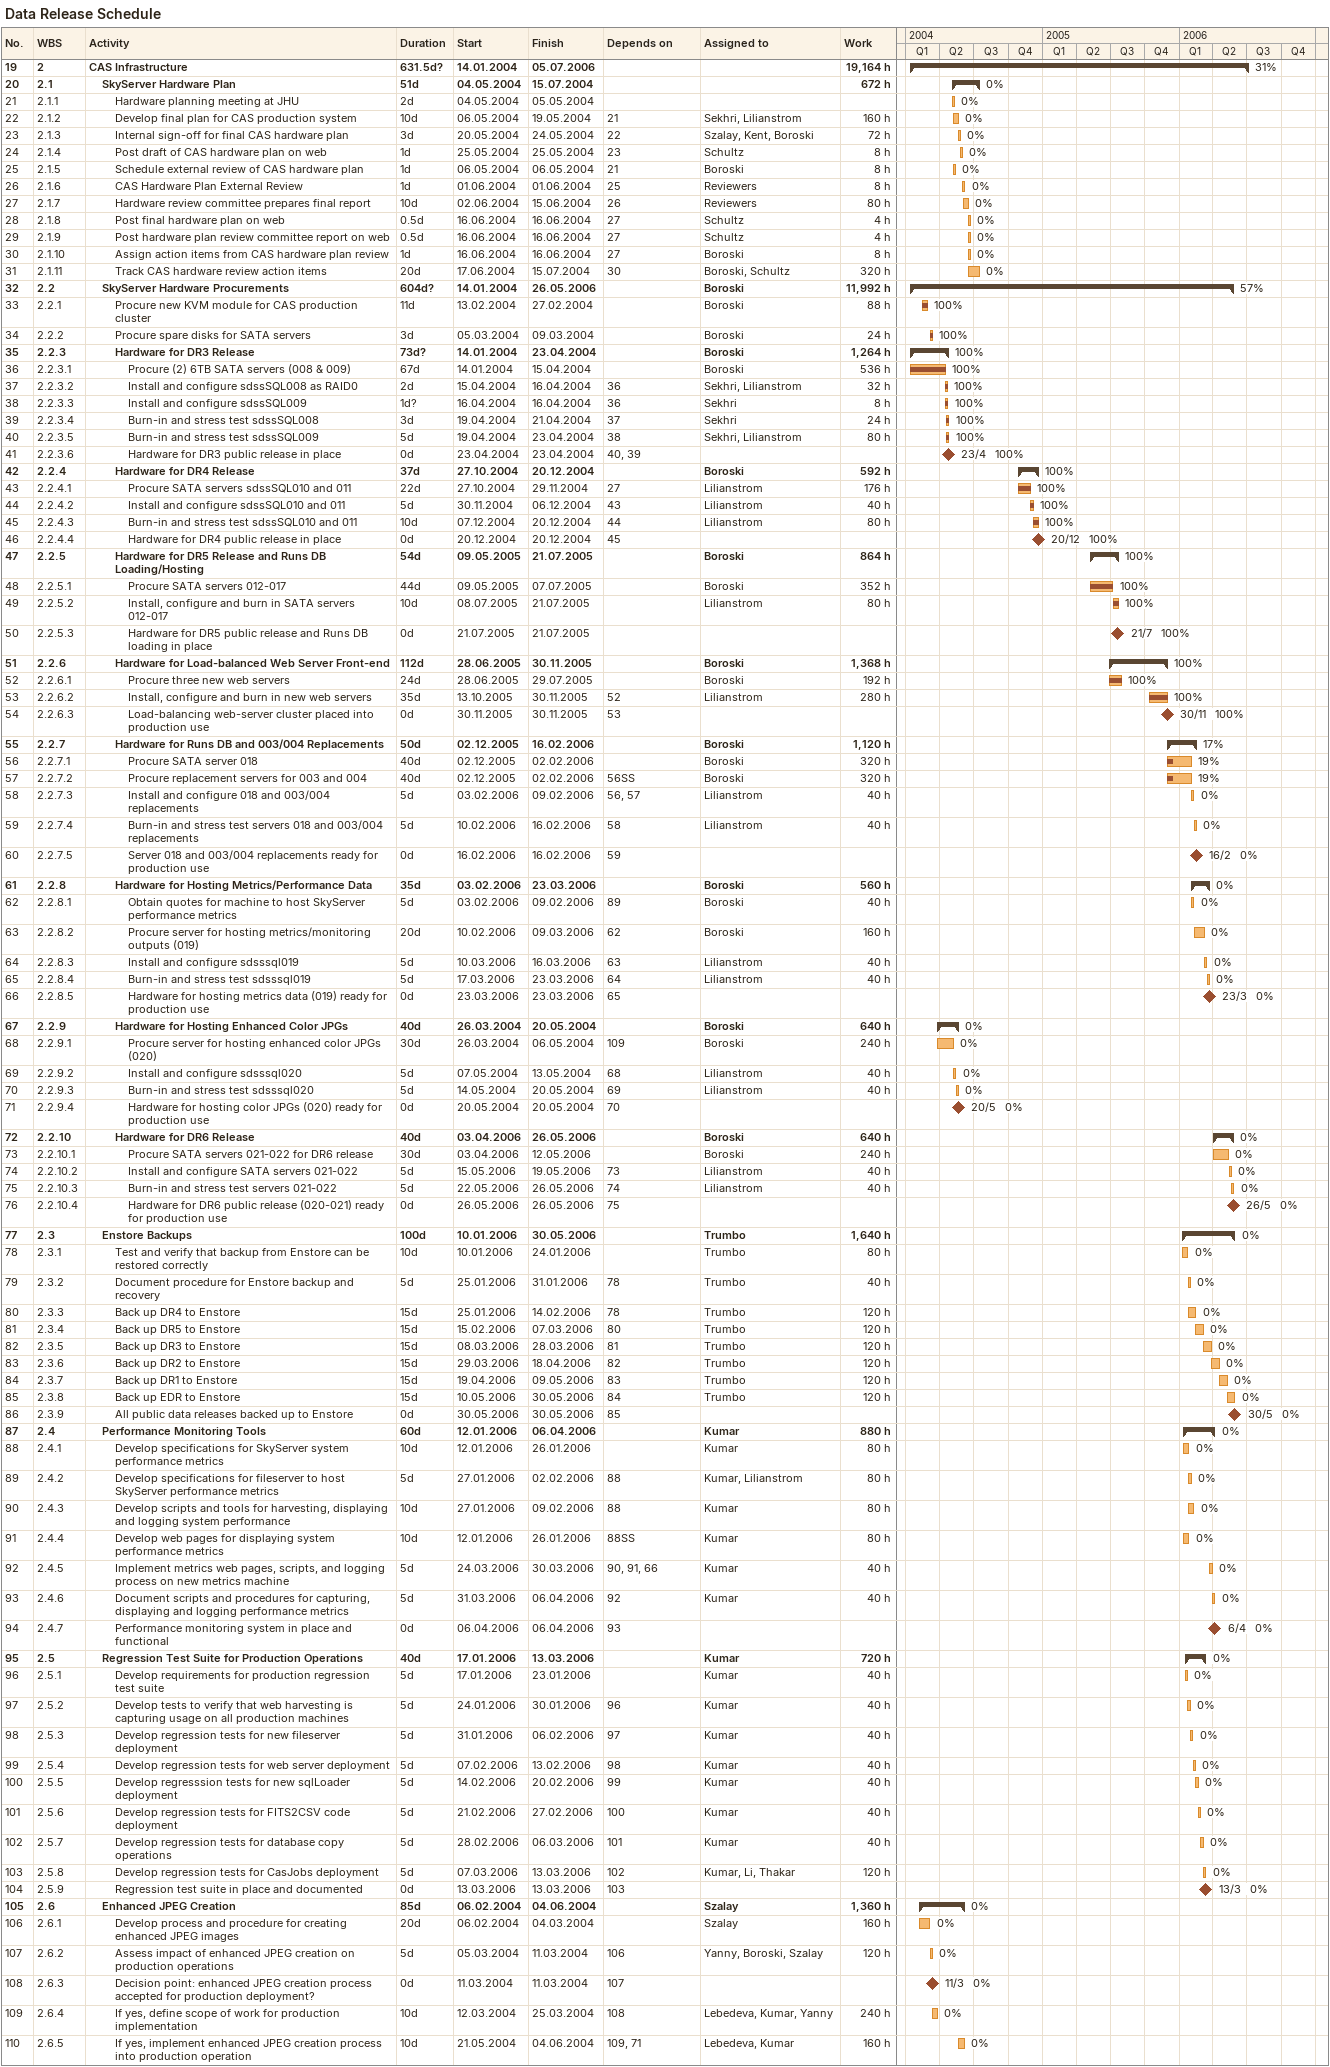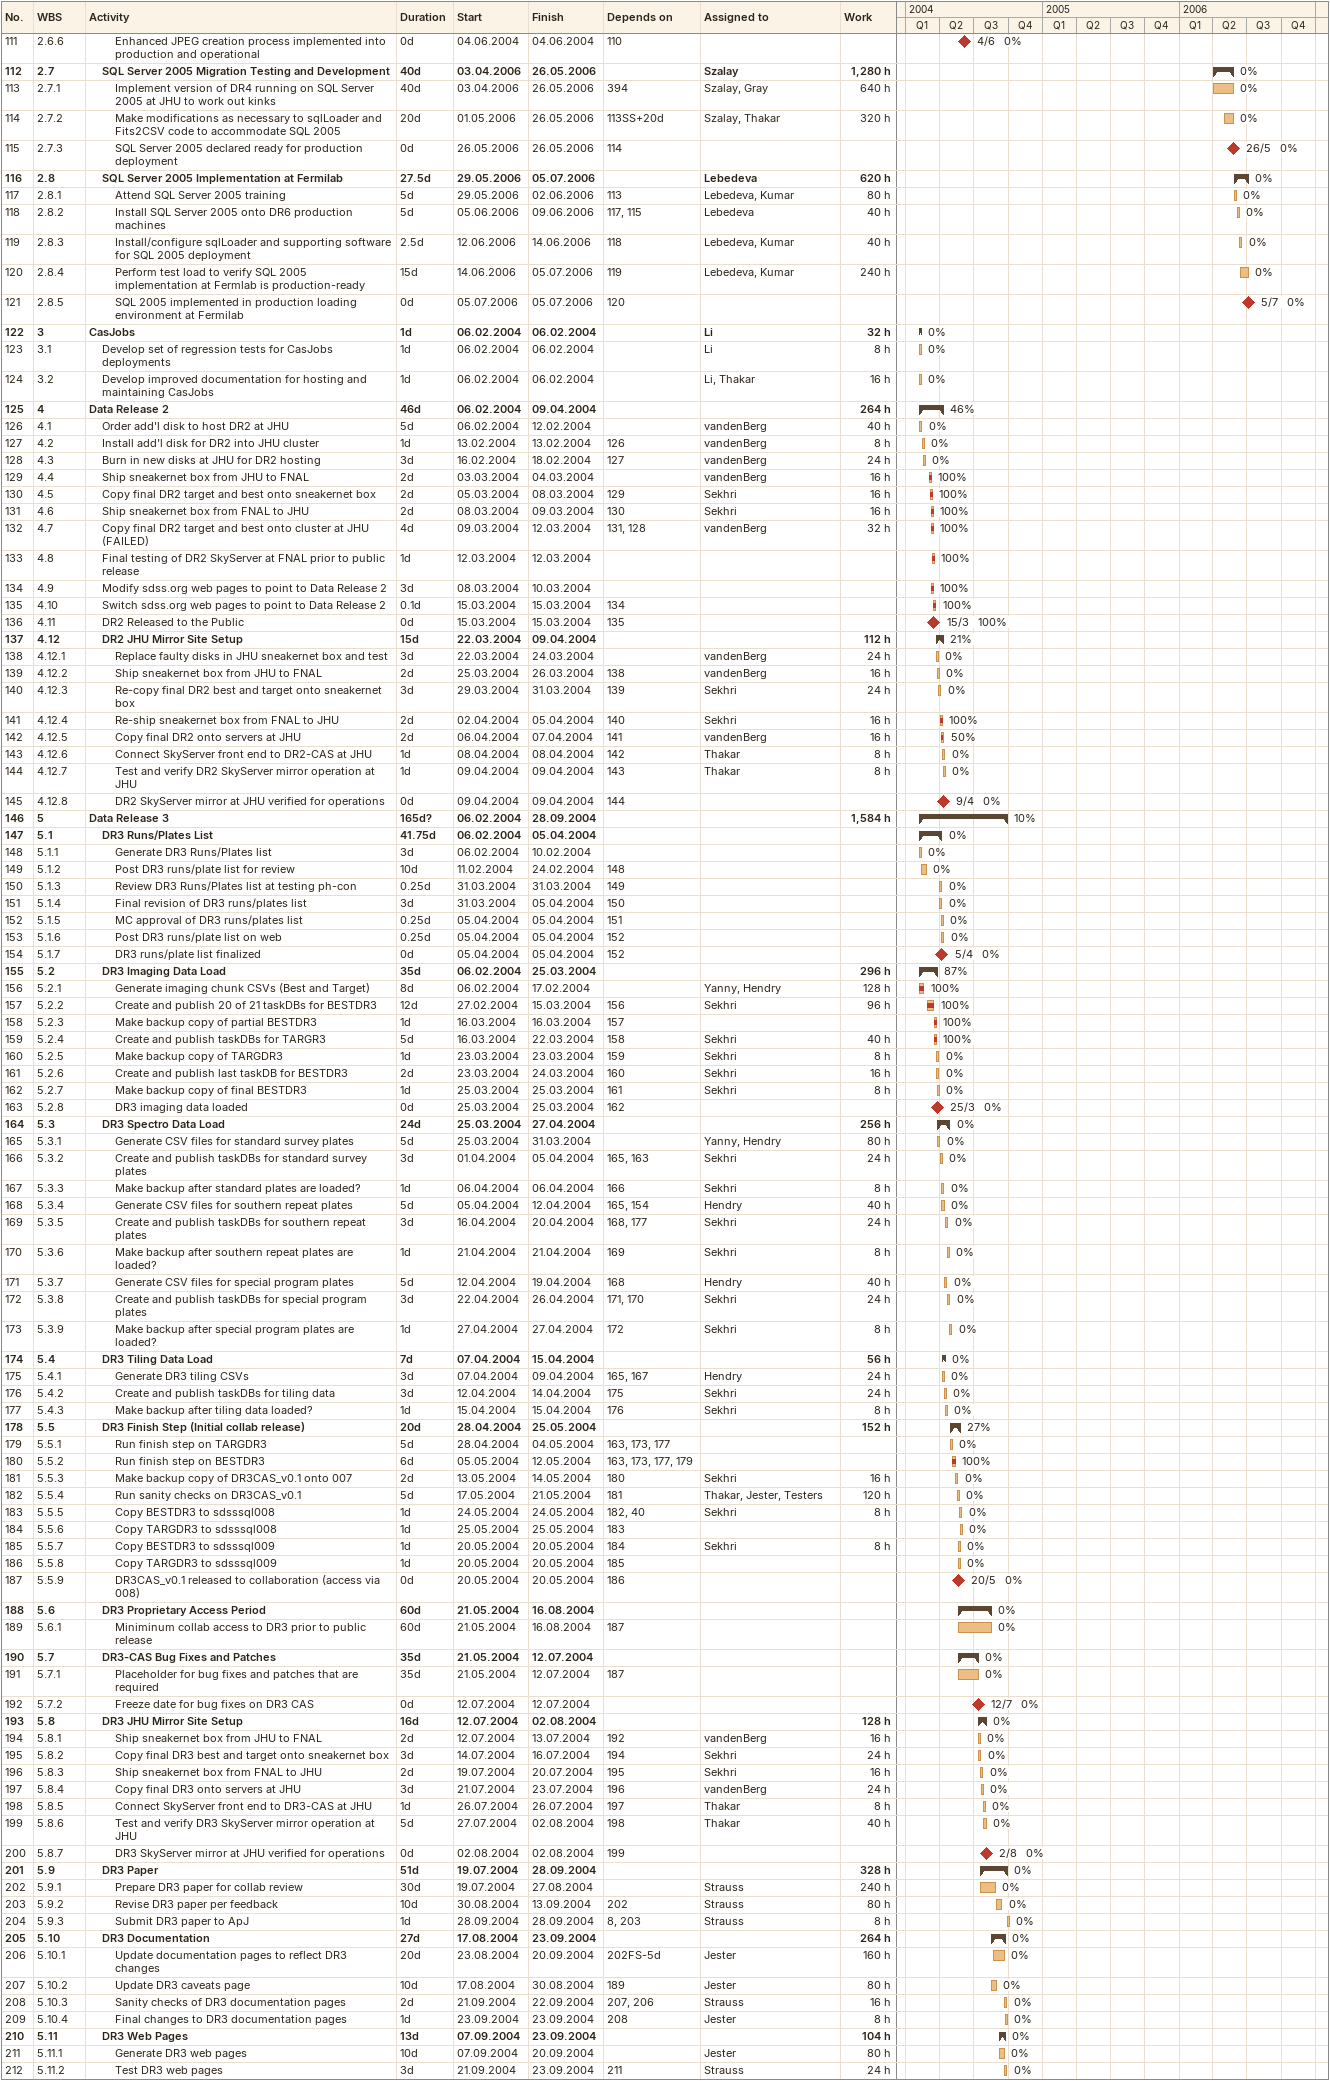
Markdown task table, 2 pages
Data Release Schedule

| ID | WBS | Task | Duration | Start | Finish | Predecessors | Resources | % complete | Work (h) |
|---|---|---|---|---|---|---|---|---|---|
| 19 | 2 | **CAS Infrastructure** | 631.5d? | 2004-01-14 | 2006-07-05 |  |  | 31 | 19164 |
| 20 | 2.1 | **SkyServer Hardware Plan** | 51d | 2004-05-04 | 2004-07-15 |  |  | 0 | 672 |
| 21 | 2.1.1 | Hardware planning meeting at JHU | 2d | 2004-05-04 | 2004-05-05 |  |  | 0 |  |
| 22 | 2.1.2 | Develop final plan for CAS production system | 10d | 2004-05-06 | 2004-05-19 | 21 | Sekhri, Lilianstrom | 0 | 160 |
| 23 | 2.1.3 | Internal sign-off for final CAS hardware plan | 3d | 2004-05-20 | 2004-05-24 | 22 | Szalay, Kent, Boroski | 0 | 72 |
| 24 | 2.1.4 | Post draft of CAS hardware plan on web | 1d | 2004-05-25 | 2004-05-25 | 23 | Schultz | 0 | 8 |
| 25 | 2.1.5 | Schedule external review of CAS hardware plan | 1d | 2004-05-06 | 2004-05-06 | 21 | Boroski | 0 | 8 |
| 26 | 2.1.6 | CAS Hardware Plan External Review | 1d | 2004-06-01 | 2004-06-01 | 25 | Reviewers | 0 | 8 |
| 27 | 2.1.7 | Hardware review committee prepares final report | 10d | 2004-06-02 | 2004-06-15 | 26 | Reviewers | 0 | 80 |
| 28 | 2.1.8 | Post final hardware plan on web | 0.5d | 2004-06-16 | 2004-06-16 | 27 | Schultz | 0 | 4 |
| 29 | 2.1.9 | Post hardware plan review committee report on web | 0.5d | 2004-06-16 | 2004-06-16 | 27 | Schultz | 0 | 4 |
| 30 | 2.1.10 | Assign action items from CAS hardware plan review | 1d | 2004-06-16 | 2004-06-16 | 27 | Boroski | 0 | 8 |
| 31 | 2.1.11 | Track CAS hardware review action items | 20d | 2004-06-17 | 2004-07-15 | 30 | Boroski, Schultz | 0 | 320 |
| 32 | 2.2 | **SkyServer Hardware Procurements** | 604d? | 2004-01-14 | 2006-05-26 |  | Boroski | 57 | 11992 |
| 33 | 2.2.1 | Procure new KVM module for CAS production cluster | 11d | 2004-02-13 | 2004-02-27 |  | Boroski | 100 | 88 |
| 34 | 2.2.2 | Procure spare disks for SATA servers | 3d | 2004-03-05 | 2004-03-09 |  | Boroski | 100 | 24 |
| 35 | 2.2.3 | **Hardware for DR3 Release** | 73d? | 2004-01-14 | 2004-04-23 |  | Boroski | 100 | 1264 |
| 36 | 2.2.3.1 | Procure (2) 6TB SATA servers (008 & 009) | 67d | 2004-01-14 | 2004-04-15 |  | Boroski | 100 | 536 |
| 37 | 2.2.3.2 | Install and configure sdssSQL008 as RAID0 | 2d | 2004-04-15 | 2004-04-16 | 36 | Sekhri, Lilianstrom | 100 | 32 |
| 38 | 2.2.3.3 | Install and configure sdssSQL009 | 1d? | 2004-04-16 | 2004-04-16 | 36 | Sekhri | 100 | 8 |
| 39 | 2.2.3.4 | Burn-in and stress test sdssSQL008 | 3d | 2004-04-19 | 2004-04-21 | 37 | Sekhri | 100 | 24 |
| 40 | 2.2.3.5 | Burn-in and stress test sdssSQL009 | 5d | 2004-04-19 | 2004-04-23 | 38 | Sekhri, Lilianstrom | 100 | 80 |
| 41 | 2.2.3.6 | Hardware for DR3 public release in place | 0d | 2004-04-23 | 2004-04-23 | 40, 39 |  | 100 |  |
| 42 | 2.2.4 | **Hardware for DR4 Release** | 37d | 2004-10-27 | 2004-12-20 |  | Boroski | 100 | 592 |
| 43 | 2.2.4.1 | Procure SATA servers sdssSQL010 and 011 | 22d | 2004-10-27 | 2004-11-29 | 27 | Lilianstrom | 100 | 176 |
| 44 | 2.2.4.2 | Install and configure sdssSQL010 and 011 | 5d | 2004-11-30 | 2004-12-06 | 43 | Lilianstrom | 100 | 40 |
| 45 | 2.2.4.3 | Burn-in and stress test sdssSQL010 and 011 | 10d | 2004-12-07 | 2004-12-20 | 44 | Lilianstrom | 100 | 80 |
| 46 | 2.2.4.4 | Hardware for DR4 public release in place | 0d | 2004-12-20 | 2004-12-20 | 45 |  | 100 |  |
| 47 | 2.2.5 | **Hardware for DR5 Release and Runs DB Loading/Hosting** | 54d | 2005-05-09 | 2005-07-21 |  | Boroski | 100 | 864 |
| 48 | 2.2.5.1 | Procure SATA servers 012-017 | 44d | 2005-05-09 | 2005-07-07 |  | Boroski | 100 | 352 |
| 49 | 2.2.5.2 | Install, configure and burn in SATA servers 012-017 | 10d | 2005-07-08 | 2005-07-21 |  | Lilianstrom | 100 | 80 |
| 50 | 2.2.5.3 | Hardware for DR5 public release and Runs DB loading in place | 0d | 2005-07-21 | 2005-07-21 |  |  | 100 |  |
| 51 | 2.2.6 | **Hardware for Load-balanced Web Server Front-end** | 112d | 2005-06-28 | 2005-11-30 |  | Boroski | 100 | 1368 |
| 52 | 2.2.6.1 | Procure three new web servers | 24d | 2005-06-28 | 2005-07-29 |  | Boroski | 100 | 192 |
| 53 | 2.2.6.2 | Install, configure and burn in new web servers | 35d | 2005-10-13 | 2005-11-30 | 52 | Lilianstrom | 100 | 280 |
| 54 | 2.2.6.3 | Load-balancing web-server cluster placed into production use | 0d | 2005-11-30 | 2005-11-30 | 53 |  | 100 |  |
| 55 | 2.2.7 | **Hardware for Runs DB and 003/004 Replacements** | 50d | 2005-12-02 | 2006-02-16 |  | Boroski | 17 | 1120 |
| 56 | 2.2.7.1 | Procure SATA server 018 | 40d | 2005-12-02 | 2006-02-02 |  | Boroski | 19 | 320 |
| 57 | 2.2.7.2 | Procure replacement servers for 003 and 004 | 40d | 2005-12-02 | 2006-02-02 | 56SS | Boroski | 19 | 320 |
| 58 | 2.2.7.3 | Install and configure 018 and 003/004 replacements | 5d | 2006-02-03 | 2006-02-09 | 56, 57 | Lilianstrom | 0 | 40 |
| 59 | 2.2.7.4 | Burn-in and stress test servers 018 and 003/004 replacements | 5d | 2006-02-10 | 2006-02-16 | 58 | Lilianstrom | 0 | 40 |
| 60 | 2.2.7.5 | Server 018 and 003/004 replacements ready for production use | 0d | 2006-02-16 | 2006-02-16 | 59 |  | 0 |  |
| 61 | 2.2.8 | **Hardware for Hosting Metrics/Performance Data** | 35d | 2006-02-03 | 2006-03-23 |  | Boroski | 0 | 560 |
| 62 | 2.2.8.1 | Obtain quotes for machine to host SkyServer performance metrics | 5d | 2006-02-03 | 2006-02-09 | 89 | Boroski | 0 | 40 |
| 63 | 2.2.8.2 | Procure server for hosting metrics/monitoring outputs (019) | 20d | 2006-02-10 | 2006-03-09 | 62 | Boroski | 0 | 160 |
| 64 | 2.2.8.3 | Install and configure sdsssql019 | 5d | 2006-03-10 | 2006-03-16 | 63 | Lilianstrom | 0 | 40 |
| 65 | 2.2.8.4 | Burn-in and stress test sdsssql019 | 5d | 2006-03-17 | 2006-03-23 | 64 | Lilianstrom | 0 | 40 |
| 66 | 2.2.8.5 | Hardware for hosting metrics data (019) ready for production use | 0d | 2006-03-23 | 2006-03-23 | 65 |  | 0 |  |
| 67 | 2.2.9 | **Hardware for Hosting Enhanced Color JPGs** | 40d | 2004-03-26 | 2004-05-20 |  | Boroski | 0 | 640 |
| 68 | 2.2.9.1 | Procure server for hosting enhanced color JPGs (020) | 30d | 2004-03-26 | 2004-05-06 | 109 | Boroski | 0 | 240 |
| 69 | 2.2.9.2 | Install and configure sdsssql020 | 5d | 2004-05-07 | 2004-05-13 | 68 | Lilianstrom | 0 | 40 |
| 70 | 2.2.9.3 | Burn-in and stress test sdsssql020 | 5d | 2004-05-14 | 2004-05-20 | 69 | Lilianstrom | 0 | 40 |
| 71 | 2.2.9.4 | Hardware for hosting color JPGs (020) ready for production use | 0d | 2004-05-20 | 2004-05-20 | 70 |  | 0 |  |
| 72 | 2.2.10 | **Hardware for DR6 Release** | 40d | 2006-04-03 | 2006-05-26 |  | Boroski | 0 | 640 |
| 73 | 2.2.10.1 | Procure SATA servers 021-022 for DR6 release | 30d | 2006-04-03 | 2006-05-12 |  | Boroski | 0 | 240 |
| 74 | 2.2.10.2 | Install and configure SATA servers 021-022 | 5d | 2006-05-15 | 2006-05-19 | 73 | Lilianstrom | 0 | 40 |
| 75 | 2.2.10.3 | Burn-in and stress test servers 021-022 | 5d | 2006-05-22 | 2006-05-26 | 74 | Lilianstrom | 0 | 40 |
| 76 | 2.2.10.4 | Hardware for DR6 public release (020-021) ready for production use | 0d | 2006-05-26 | 2006-05-26 | 75 |  | 0 |  |
| 77 | 2.3 | **Enstore Backups** | 100d | 2006-01-10 | 2006-05-30 |  | Trumbo | 0 | 1640 |
| 78 | 2.3.1 | Test and verify that backup from Enstore can be restored correctly | 10d | 2006-01-10 | 2006-01-24 |  | Trumbo | 0 | 80 |
| 79 | 2.3.2 | Document procedure for Enstore backup and recovery | 5d | 2006-01-25 | 2006-01-31 | 78 | Trumbo | 0 | 40 |
| 80 | 2.3.3 | Back up DR4 to Enstore | 15d | 2006-01-25 | 2006-02-14 | 78 | Trumbo | 0 | 120 |
| 81 | 2.3.4 | Back up DR5 to Enstore | 15d | 2006-02-15 | 2006-03-07 | 80 | Trumbo | 0 | 120 |
| 82 | 2.3.5 | Back up DR3 to Enstore | 15d | 2006-03-08 | 2006-03-28 | 81 | Trumbo | 0 | 120 |
| 83 | 2.3.6 | Back up DR2 to Enstore | 15d | 2006-03-29 | 2006-04-18 | 82 | Trumbo | 0 | 120 |
| 84 | 2.3.7 | Back up DR1 to Enstore | 15d | 2006-04-19 | 2006-05-09 | 83 | Trumbo | 0 | 120 |
| 85 | 2.3.8 | Back up EDR to Enstore | 15d | 2006-05-10 | 2006-05-30 | 84 | Trumbo | 0 | 120 |
| 86 | 2.3.9 | All public data releases backed up to Enstore | 0d | 2006-05-30 | 2006-05-30 | 85 |  | 0 |  |
| 87 | 2.4 | **Performance Monitoring Tools** | 60d | 2006-01-12 | 2006-04-06 |  | Kumar | 0 | 880 |
| 88 | 2.4.1 | Develop specifications for SkyServer system performance metrics | 10d | 2006-01-12 | 2006-01-26 |  | Kumar | 0 | 80 |
| 89 | 2.4.2 | Develop specifications for fileserver to host SkyServer performance metrics | 5d | 2006-01-27 | 2006-02-02 | 88 | Kumar, Lilianstrom | 0 | 80 |
| 90 | 2.4.3 | Develop scripts and tools for harvesting, displaying and logging system performance | 10d | 2006-01-27 | 2006-02-09 | 88 | Kumar | 0 | 80 |
| 91 | 2.4.4 | Develop web pages for displaying system performance metrics | 10d | 2006-01-12 | 2006-01-26 | 88SS | Kumar | 0 | 80 |
| 92 | 2.4.5 | Implement metrics web pages, scripts, and logging process on new metrics machine | 5d | 2006-03-24 | 2006-03-30 | 90, 91, 66 | Kumar | 0 | 40 |
| 93 | 2.4.6 | Document scripts and procedures for capturing, displaying and logging performance metrics | 5d | 2006-03-31 | 2006-04-06 | 92 | Kumar | 0 | 40 |
| 94 | 2.4.7 | Performance monitoring system in place and functional | 0d | 2006-04-06 | 2006-04-06 | 93 |  | 0 |  |
| 95 | 2.5 | **Regression Test Suite for Production Operations** | 40d | 2006-01-17 | 2006-03-13 |  | Kumar | 0 | 720 |
| 96 | 2.5.1 | Develop requirements for production regression test suite | 5d | 2006-01-17 | 2006-01-23 |  | Kumar | 0 | 40 |
| 97 | 2.5.2 | Develop tests to verify that web harvesting is capturing usage on all production machines | 5d | 2006-01-24 | 2006-01-30 | 96 | Kumar | 0 | 40 |
| 98 | 2.5.3 | Develop regression tests for new fileserver deployment | 5d | 2006-01-31 | 2006-02-06 | 97 | Kumar | 0 | 40 |
| 99 | 2.5.4 | Develop regression tests for web server deployment | 5d | 2006-02-07 | 2006-02-13 | 98 | Kumar | 0 | 40 |
| 100 | 2.5.5 | Develop regresssion tests for new sqlLoader deployment | 5d | 2006-02-14 | 2006-02-20 | 99 | Kumar | 0 | 40 |
| 101 | 2.5.6 | Develop regression tests for FITS2CSV code deployment | 5d | 2006-02-21 | 2006-02-27 | 100 | Kumar | 0 | 40 |
| 102 | 2.5.7 | Develop regression tests for database copy operations | 5d | 2006-02-28 | 2006-03-06 | 101 | Kumar | 0 | 40 |
| 103 | 2.5.8 | Develop regression tests for CasJobs deployment | 5d | 2006-03-07 | 2006-03-13 | 102 | Kumar, Li, Thakar | 0 | 120 |
| 104 | 2.5.9 | Regression test suite in place and documented | 0d | 2006-03-13 | 2006-03-13 | 103 |  | 0 |  |
| 105 | 2.6 | **Enhanced JPEG Creation** | 85d | 2004-02-06 | 2004-06-04 |  | Szalay | 0 | 1360 |
| 106 | 2.6.1 | Develop process and procedure for creating enhanced JPEG images | 20d | 2004-02-06 | 2004-03-04 |  | Szalay | 0 | 160 |
| 107 | 2.6.2 | Assess impact of enhanced JPEG creation on production operations | 5d | 2004-03-05 | 2004-03-11 | 106 | Yanny, Boroski, Szalay | 0 | 120 |
| 108 | 2.6.3 | Decision point: enhanced JPEG creation process accepted for production deployment? | 0d | 2004-03-11 | 2004-03-11 | 107 |  | 0 |  |
| 109 | 2.6.4 | If yes, define scope of work for production implementation | 10d | 2004-03-12 | 2004-03-25 | 108 | Lebedeva, Kumar, Yanny | 0 | 240 |
| 110 | 2.6.5 | If yes, implement enhanced JPEG creation process into production operation | 10d | 2004-05-21 | 2004-06-04 | 109, 71 | Lebedeva, Kumar | 0 | 160 |
| 111 | 2.6.6 | Enhanced JPEG creation process implemented into production and operational | 0d | 2004-06-04 | 2004-06-04 | 110 |  | 0 |  |
| 112 | 2.7 | **SQL Server 2005 Migration Testing and Development** | 40d | 2006-04-03 | 2006-05-26 |  | Szalay | 0 | 1280 |
| 113 | 2.7.1 | Implement version of DR4 running on SQL Server 2005 at JHU to work out kinks | 40d | 2006-04-03 | 2006-05-26 | 394 | Szalay, Gray | 0 | 640 |
| 114 | 2.7.2 | Make modifications as necessary to sqlLoader and Fits2CSV code to accommodate SQL 2005 | 20d | 2006-05-01 | 2006-05-26 | 113SS+20d | Szalay, Thakar | 0 | 320 |
| 115 | 2.7.3 | SQL Server 2005 declared ready for production deployment | 0d | 2006-05-26 | 2006-05-26 | 114 |  | 0 |  |
| 116 | 2.8 | **SQL Server 2005 Implementation at Fermilab** | 27.5d | 2006-05-29 | 2006-07-05 |  | Lebedeva | 0 | 620 |
| 117 | 2.8.1 | Attend SQL Server 2005 training | 5d | 2006-05-29 | 2006-06-02 | 113 | Lebedeva, Kumar | 0 | 80 |
| 118 | 2.8.2 | Install SQL Server 2005 onto DR6 production machines | 5d | 2006-06-05 | 2006-06-09 | 117, 115 | Lebedeva | 0 | 40 |
| 119 | 2.8.3 | Install/configure sqlLoader and supporting software for SQL 2005 deployment | 2.5d | 2006-06-12 | 2006-06-14 | 118 | Lebedeva, Kumar | 0 | 40 |
| 120 | 2.8.4 | Perform test load to verify SQL 2005 implementation at Fermlab is production-ready | 15d | 2006-06-14 | 2006-07-05 | 119 | Lebedeva, Kumar | 0 | 240 |
| 121 | 2.8.5 | SQL 2005 implemented in production loading environment at Fermilab | 0d | 2006-07-05 | 2006-07-05 | 120 |  | 0 |  |
| 122 | 3 | **CasJobs** | 1d | 2004-02-06 | 2004-02-06 |  | Li | 0 | 32 |
| 123 | 3.1 | Develop set of regression tests for CasJobs deployments | 1d | 2004-02-06 | 2004-02-06 |  | Li | 0 | 8 |
| 124 | 3.2 | Develop improved documentation for hosting and maintaining CasJobs | 1d | 2004-02-06 | 2004-02-06 |  | Li, Thakar | 0 | 16 |
| 125 | 4 | **Data Release 2** | 46d | 2004-02-06 | 2004-04-09 |  |  | 46 | 264 |
| 126 | 4.1 | Order add'l disk to host DR2 at JHU | 5d | 2004-02-06 | 2004-02-12 |  | vandenBerg | 0 | 40 |
| 127 | 4.2 | Install add'l disk for DR2 into JHU cluster | 1d | 2004-02-13 | 2004-02-13 | 126 | vandenBerg | 0 | 8 |
| 128 | 4.3 | Burn in new disks at JHU for DR2 hosting | 3d | 2004-02-16 | 2004-02-18 | 127 | vandenBerg | 0 | 24 |
| 129 | 4.4 | Ship sneakernet box from JHU to FNAL | 2d | 2004-03-03 | 2004-03-04 |  | vandenBerg | 100 | 16 |
| 130 | 4.5 | Copy final DR2 target and best onto sneakernet box | 2d | 2004-03-05 | 2004-03-08 | 129 | Sekhri | 100 | 16 |
| 131 | 4.6 | Ship sneakernet box from FNAL to JHU | 2d | 2004-03-08 | 2004-03-09 | 130 | Sekhri | 100 | 16 |
| 132 | 4.7 | Copy final DR2 target and best onto cluster at JHU (FAILED) | 4d | 2004-03-09 | 2004-03-12 | 131, 128 | vandenBerg | 100 | 32 |
| 133 | 4.8 | Final testing of DR2 SkyServer at FNAL prior to public release | 1d | 2004-03-12 | 2004-03-12 |  |  | 100 |  |
| 134 | 4.9 | Modify sdss.org web pages to point to Data Release 2 | 3d | 2004-03-08 | 2004-03-10 |  |  | 100 |  |
| 135 | 4.10 | Switch sdss.org web pages to point to Data Release 2 | 0.1d | 2004-03-15 | 2004-03-15 | 134 |  | 100 |  |
| 136 | 4.11 | DR2 Released to the Public | 0d | 2004-03-15 | 2004-03-15 | 135 |  | 100 |  |
| 137 | 4.12 | **DR2 JHU Mirror Site Setup** | 15d | 2004-03-22 | 2004-04-09 |  |  | 21 | 112 |
| 138 | 4.12.1 | Replace faulty disks in JHU sneakernet box and test | 3d | 2004-03-22 | 2004-03-24 |  | vandenBerg | 0 | 24 |
| 139 | 4.12.2 | Ship sneakernet box from JHU to FNAL | 2d | 2004-03-25 | 2004-03-26 | 138 | vandenBerg | 0 | 16 |
| 140 | 4.12.3 | Re-copy final DR2 best and target onto sneakernet box | 3d | 2004-03-29 | 2004-03-31 | 139 | Sekhri | 0 | 24 |
| 141 | 4.12.4 | Re-ship sneakernet box from FNAL to JHU | 2d | 2004-04-02 | 2004-04-05 | 140 | Sekhri | 100 | 16 |
| 142 | 4.12.5 | Copy final DR2 onto servers at JHU | 2d | 2004-04-06 | 2004-04-07 | 141 | vandenBerg | 50 | 16 |
| 143 | 4.12.6 | Connect SkyServer front end to DR2-CAS at JHU | 1d | 2004-04-08 | 2004-04-08 | 142 | Thakar | 0 | 8 |
| 144 | 4.12.7 | Test and verify DR2 SkyServer mirror operation at JHU | 1d | 2004-04-09 | 2004-04-09 | 143 | Thakar | 0 | 8 |
| 145 | 4.12.8 | DR2 SkyServer mirror at JHU verified for operations | 0d | 2004-04-09 | 2004-04-09 | 144 |  | 0 |  |
| 146 | 5 | **Data Release 3** | 165d? | 2004-02-06 | 2004-09-28 |  |  | 10 | 1584 |
| 147 | 5.1 | **DR3 Runs/Plates List** | 41.75d | 2004-02-06 | 2004-04-05 |  |  | 0 |  |
| 148 | 5.1.1 | Generate DR3 Runs/Plates list | 3d | 2004-02-06 | 2004-02-10 |  |  | 0 |  |
| 149 | 5.1.2 | Post DR3 runs/plate list for review | 10d | 2004-02-11 | 2004-02-24 | 148 |  | 0 |  |
| 150 | 5.1.3 | Review DR3 Runs/Plates list at testing ph-con | 0.25d | 2004-03-31 | 2004-03-31 | 149 |  | 0 |  |
| 151 | 5.1.4 | Final revision of DR3 runs/plates list | 3d | 2004-03-31 | 2004-04-05 | 150 |  | 0 |  |
| 152 | 5.1.5 | MC approval of DR3 runs/plates list | 0.25d | 2004-04-05 | 2004-04-05 | 151 |  | 0 |  |
| 153 | 5.1.6 | Post DR3 runs/plate list on web | 0.25d | 2004-04-05 | 2004-04-05 | 152 |  | 0 |  |
| 154 | 5.1.7 | DR3 runs/plate list finalized | 0d | 2004-04-05 | 2004-04-05 | 152 |  | 0 |  |
| 155 | 5.2 | **DR3 Imaging Data Load** | 35d | 2004-02-06 | 2004-03-25 |  |  | 87 | 296 |
| 156 | 5.2.1 | Generate imaging chunk CSVs (Best and Target) | 8d | 2004-02-06 | 2004-02-17 |  | Yanny, Hendry | 100 | 128 |
| 157 | 5.2.2 | Create and publish 20 of 21 taskDBs for BESTDR3 | 12d | 2004-02-27 | 2004-03-15 | 156 | Sekhri | 100 | 96 |
| 158 | 5.2.3 | Make backup copy of partial BESTDR3 | 1d | 2004-03-16 | 2004-03-16 | 157 |  | 100 |  |
| 159 | 5.2.4 | Create and publish taskDBs for TARGR3 | 5d | 2004-03-16 | 2004-03-22 | 158 | Sekhri | 100 | 40 |
| 160 | 5.2.5 | Make backup copy of TARGDR3 | 1d | 2004-03-23 | 2004-03-23 | 159 | Sekhri | 0 | 8 |
| 161 | 5.2.6 | Create and publish last taskDB for BESTDR3 | 2d | 2004-03-23 | 2004-03-24 | 160 | Sekhri | 0 | 16 |
| 162 | 5.2.7 | Make backup copy of final BESTDR3 | 1d | 2004-03-25 | 2004-03-25 | 161 | Sekhri | 0 | 8 |
| 163 | 5.2.8 | DR3 imaging data loaded | 0d | 2004-03-25 | 2004-03-25 | 162 |  | 0 |  |
| 164 | 5.3 | **DR3 Spectro Data Load** | 24d | 2004-03-25 | 2004-04-27 |  |  | 0 | 256 |
| 165 | 5.3.1 | Generate CSV files for standard survey plates | 5d | 2004-03-25 | 2004-03-31 |  | Yanny, Hendry | 0 | 80 |
| 166 | 5.3.2 | Create and publish taskDBs for standard survey plates | 3d | 2004-04-01 | 2004-04-05 | 165, 163 | Sekhri | 0 | 24 |
| 167 | 5.3.3 | Make backup after standard plates are loaded? | 1d | 2004-04-06 | 2004-04-06 | 166 | Sekhri | 0 | 8 |
| 168 | 5.3.4 | Generate CSV files for southern repeat plates | 5d | 2004-04-05 | 2004-04-12 | 165, 154 | Hendry | 0 | 40 |
| 169 | 5.3.5 | Create and publish taskDBs for southern repeat plates | 3d | 2004-04-16 | 2004-04-20 | 168, 177 | Sekhri | 0 | 24 |
| 170 | 5.3.6 | Make backup after southern repeat plates are loaded? | 1d | 2004-04-21 | 2004-04-21 | 169 | Sekhri | 0 | 8 |
| 171 | 5.3.7 | Generate CSV files for special program plates | 5d | 2004-04-12 | 2004-04-19 | 168 | Hendry | 0 | 40 |
| 172 | 5.3.8 | Create and publish taskDBs for special program plates | 3d | 2004-04-22 | 2004-04-26 | 171, 170 | Sekhri | 0 | 24 |
| 173 | 5.3.9 | Make backup after special program plates are loaded? | 1d | 2004-04-27 | 2004-04-27 | 172 | Sekhri | 0 | 8 |
| 174 | 5.4 | **DR3 Tiling Data Load** | 7d | 2004-04-07 | 2004-04-15 |  |  | 0 | 56 |
| 175 | 5.4.1 | Generate DR3 tiling CSVs | 3d | 2004-04-07 | 2004-04-09 | 165, 167 | Hendry | 0 | 24 |
| 176 | 5.4.2 | Create and publish taskDBs for tiling data | 3d | 2004-04-12 | 2004-04-14 | 175 | Sekhri | 0 | 24 |
| 177 | 5.4.3 | Make backup after tiling data loaded? | 1d | 2004-04-15 | 2004-04-15 | 176 | Sekhri | 0 | 8 |
| 178 | 5.5 | **DR3 Finish Step (Initial collab release)** | 20d | 2004-04-28 | 2004-05-25 |  |  | 27 | 152 |
| 179 | 5.5.1 | Run finish step on TARGDR3 | 5d | 2004-04-28 | 2004-05-04 | 163, 173, 177 |  | 0 |  |
| 180 | 5.5.2 | Run finish step on BESTDR3 | 6d | 2004-05-05 | 2004-05-12 | 163, 173, 177, 179 |  | 100 |  |
| 181 | 5.5.3 | Make backup copy of DR3CAS_v0.1 onto 007 | 2d | 2004-05-13 | 2004-05-14 | 180 | Sekhri | 0 | 16 |
| 182 | 5.5.4 | Run sanity checks on DR3CAS_v0.1 | 5d | 2004-05-17 | 2004-05-21 | 181 | Thakar, Jester, Testers | 0 | 120 |
| 183 | 5.5.5 | Copy BESTDR3 to sdsssql008 | 1d | 2004-05-24 | 2004-05-24 | 182, 40 | Sekhri | 0 | 8 |
| 184 | 5.5.6 | Copy TARGDR3 to sdsssql008 | 1d | 2004-05-25 | 2004-05-25 | 183 |  | 0 |  |
| 185 | 5.5.7 | Copy BESTDR3 to sdsssql009 | 1d | 2004-05-20 | 2004-05-20 | 184 | Sekhri | 0 | 8 |
| 186 | 5.5.8 | Copy TARGDR3 to sdsssql009 | 1d | 2004-05-20 | 2004-05-20 | 185 |  | 0 |  |
| 187 | 5.5.9 | DR3CAS_v0.1 released to collaboration (access via 008) | 0d | 2004-05-20 | 2004-05-20 | 186 |  | 0 |  |
| 188 | 5.6 | **DR3 Proprietary Access Period** | 60d | 2004-05-21 | 2004-08-16 |  |  | 0 |  |
| 189 | 5.6.1 | Miniminum collab access to DR3 prior to public release | 60d | 2004-05-21 | 2004-08-16 | 187 |  | 0 |  |
| 190 | 5.7 | **DR3-CAS Bug Fixes and Patches** | 35d | 2004-05-21 | 2004-07-12 |  |  | 0 |  |
| 191 | 5.7.1 | Placeholder for bug fixes and patches that are required | 35d | 2004-05-21 | 2004-07-12 | 187 |  | 0 |  |
| 192 | 5.7.2 | Freeze date for bug fixes on DR3 CAS | 0d | 2004-07-12 | 2004-07-12 |  |  | 0 |  |
| 193 | 5.8 | **DR3 JHU Mirror Site Setup** | 16d | 2004-07-12 | 2004-08-02 |  |  | 0 | 128 |
| 194 | 5.8.1 | Ship sneakernet box from JHU to FNAL | 2d | 2004-07-12 | 2004-07-13 | 192 | vandenBerg | 0 | 16 |
| 195 | 5.8.2 | Copy final DR3 best and target onto sneakernet box | 3d | 2004-07-14 | 2004-07-16 | 194 | Sekhri | 0 | 24 |
| 196 | 5.8.3 | Ship sneakernet box from FNAL to JHU | 2d | 2004-07-19 | 2004-07-20 | 195 | Sekhri | 0 | 16 |
| 197 | 5.8.4 | Copy final DR3 onto servers at JHU | 3d | 2004-07-21 | 2004-07-23 | 196 | vandenBerg | 0 | 24 |
| 198 | 5.8.5 | Connect SkyServer front end to DR3-CAS at JHU | 1d | 2004-07-26 | 2004-07-26 | 197 | Thakar | 0 | 8 |
| 199 | 5.8.6 | Test and verify DR3 SkyServer mirror operation at JHU | 5d | 2004-07-27 | 2004-08-02 | 198 | Thakar | 0 | 40 |
| 200 | 5.8.7 | DR3 SkyServer mirror at JHU verified for operations | 0d | 2004-08-02 | 2004-08-02 | 199 |  | 0 |  |
| 201 | 5.9 | **DR3 Paper** | 51d | 2004-07-19 | 2004-09-28 |  |  | 0 | 328 |
| 202 | 5.9.1 | Prepare DR3 paper for collab review | 30d | 2004-07-19 | 2004-08-27 |  | Strauss | 0 | 240 |
| 203 | 5.9.2 | Revise DR3 paper per feedback | 10d | 2004-08-30 | 2004-09-13 | 202 | Strauss | 0 | 80 |
| 204 | 5.9.3 | Submit DR3 paper to ApJ | 1d | 2004-09-28 | 2004-09-28 | 8, 203 | Strauss | 0 | 8 |
| 205 | 5.10 | **DR3 Documentation** | 27d | 2004-08-17 | 2004-09-23 |  |  | 0 | 264 |
| 206 | 5.10.1 | Update documentation pages to reflect DR3 changes | 20d | 2004-08-23 | 2004-09-20 | 202FS-5d | Jester | 0 | 160 |
| 207 | 5.10.2 | Update DR3 caveats page | 10d | 2004-08-17 | 2004-08-30 | 189 | Jester | 0 | 80 |
| 208 | 5.10.3 | Sanity checks of DR3 documentation pages | 2d | 2004-09-21 | 2004-09-22 | 207, 206 | Strauss | 0 | 16 |
| 209 | 5.10.4 | Final changes to DR3 documentation pages | 1d | 2004-09-23 | 2004-09-23 | 208 | Jester | 0 | 8 |
| 210 | 5.11 | **DR3 Web Pages** | 13d | 2004-09-07 | 2004-09-23 |  |  | 0 | 104 |
| 211 | 5.11.1 | Generate DR3 web pages | 10d | 2004-09-07 | 2004-09-20 |  | Jester | 0 | 80 |
| 212 | 5.11.2 | Test DR3 web pages | 3d | 2004-09-21 | 2004-09-23 | 211 | Strauss | 0 | 24 |
